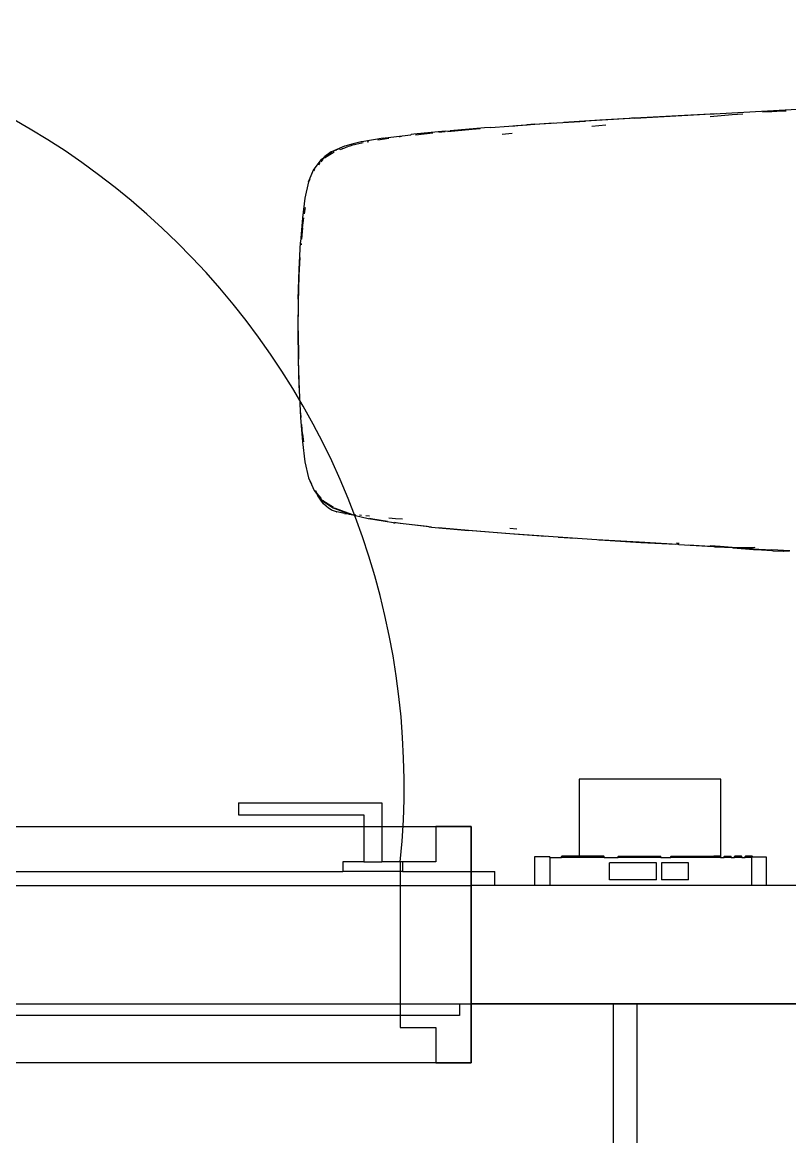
# Model space of a CAD drawing. Header units: millimetres. Extents: x -41292 to 298682, y -22072 to 33155.
# Drawn here: x 37465 to 38114, y 7818 to 8761 of the extents above; entities that cross this region are included whole.
import ezdxf

# ---------------------------------------------------------------- set-up
doc = ezdxf.new("R2010")
doc.units = ezdxf.units.MM
for name, color, linetype in [('벽1', 2, 'Continuous'), ('창호', 4, 'Continuous'), ('틀', 8, 'Continuous')]:
    doc.layers.add(name, color=color, linetype=linetype)

# ---------------------------------------------------------------- blocks, each defined once
blk = doc.blocks.new('AHSISHEUD')
for p, q in [((38610.36, 26328.14), (38675.11, 26331.73)), ((38647.16, 26330.03), (38615.55, 26328.3)), ((38674.29, 26331.42), (38647.16, 26330.03)), ((38674.16, 26329.51), (38692.8, 26331.05)), ((38679.54, 26331.68), (38674.29, 26331.42)), ((38675.11, 26331.73), (38677.69, 26331.87)), ((38677.69, 26331.87), (38803.61, 26338.8)), ((38692.8, 26331.05), (38701.73, 26331.76)), ((38726.28, 26333.55), (38718.58, 26333.02)), ((38735.16, 26333.92), (38726.28, 26333.55)), ((38735.95, 26333.95), (38735.16, 26333.92)), ((38738.43, 26333.87), (38735.95, 26333.95)), ((38488.49, 26320.24), (38483.34, 26319.86)), ((38488.49, 26320.24), (38519.39, 26322.5)), ((38508.14, 26321.37), (38507.16, 26321.29)), ((38508.95, 26321.43), (38508.14, 26321.37)), ((38541.76, 26323.75), (38510.48, 26321.53)), ((38525.31, 26322.9), (38519.39, 26322.5)), ((38525.31, 26322.9), (38568.7, 26325.66)), ((38580.9, 26326.27), (38550.38, 26324.32)), ((38606.61, 26327.92), (38568.7, 26325.66)), ((38585.89, 26322.08), (38574.13, 26321.09)), ((38615.55, 26328.3), (38580.9, 26326.27)), ((38607.66, 26327.98), (38606.61, 26327.92)), ((38610.36, 26328.14), (38607.66, 26327.98)), ((38397.49, 26311.18), (38379.61, 26308.15)), ((38402.26, 26310.87), (38392.92, 26309.49)), ((38397.49, 26311.18), (38399.23, 26311.4)), ((38399.23, 26311.4), (38420.84, 26314.08)), ((38411.81, 26312.28), (38411.18, 26312.19)), ((38413.07, 26312.43), (38411.81, 26312.28)), ((38421.3, 26314.13), (38420.84, 26314.08)), ((38423.51, 26314.4), (38421.3, 26314.13)), ((38449.9, 26317.06), (38423.51, 26314.4)), ((38439.49, 26315.42), (38424.93, 26313.77)), ((38449.99, 26316.41), (38444.79, 26315.93)), ((38449.9, 26317.06), (38454.12, 26317.42)), ((38472.9, 26318.55), (38452.14, 26316.61)), ((38483.34, 26319.86), (38454.12, 26317.42)), ((38479.56, 26319.08), (38472.9, 26318.55)), ((38498.12, 26314.66), (38506.77, 26315.39)), ((38364.76, 26304.28), (38356.39, 26300.68)), ((38356.39, 26300.68), (38358.12, 26301.25)), ((38358.12, 26301.25), (38358.46, 26301.36)), ((38359.35, 26301.53), (38358.46, 26301.36)), ((38361.3, 26301.91), (38360.43, 26301.74)), ((38363.93, 26302.42), (38361.07, 26301.38)), ((38363.93, 26302.42), (38362.69, 26302.18)), ((38368.25, 26303.99), (38363.93, 26302.42)), ((38364.84, 26302.6), (38363.93, 26302.42)), ((38365.19, 26304.41), (38364.76, 26304.28)), ((38372.21, 26306.23), (38365.19, 26304.41)), ((38370.71, 26304.89), (38368.71, 26304.16)), ((38380.75, 26307.11), (38370.71, 26304.89)), ((38378.83, 26307.96), (38372.21, 26306.23)), ((38379.61, 26308.15), (38378.83, 26307.96)), ((38385.41, 26308.13), (38384, 26307.82)), ((38345.05, 26293.12), (38338.81, 26284.81)), ((38346.25, 26292.91), (38344.69, 26291.1)), ((38345.05, 26293.12), (38345.12, 26293.17)), ((38345.12, 26293.17), (38348.17, 26295.42)), ((38346.02, 26292.97), (38347.22, 26294.45)), ((38346.6, 26293.32), (38346.3, 26292.97)), ((38347.15, 26293.67), (38346.6, 26293.32)), ((38348.17, 26295.42), (38347.46, 26294.69)), ((38356.03, 26299.32), (38347.97, 26294.19)), ((38348.27, 26295.51), (38348.17, 26295.42)), ((38348.27, 26295.51), (38353.81, 26299.56)), ((38353.6, 26299.48), (38348.27, 26295.51)), ((38349.33, 26296.59), (38348.27, 26295.51)), ((38349.33, 26296.59), (38351.25, 26298.2)), ((38351.25, 26298.2), (38351.81, 26298.56)), ((38351.81, 26298.56), (38353.83, 26299.83)), ((38353.81, 26299.56), (38353.6, 26299.48)), ((38356.39, 26300.68), (38353.81, 26299.56)), ((38353.83, 26299.83), (38356.39, 26300.68)), ((38334.35, 26274.07), (38338.81, 26284.81)), ((38334.35, 26274.07), (38338.75, 26284.44)), ((38339.32, 26284.83), (38338.69, 26283.44)), ((38338.89, 26284.75), (38338.93, 26284.85)), ((38343.07, 26288.71), (38344.24, 26290.57)), ((38334.44, 26274.09), (38331.26, 26260.5)), ((38334.35, 26274.07), (38331.26, 26260.5)), ((38335.44, 26276.27), (38334.44, 26274.09)), ((38331.26, 26260.5), (38329.18, 26243.69)), ((38330.91, 26246.98), (38331.44, 26250.93)), ((38331.44, 26250.93), (38331.73, 26252.42)), ((38329.18, 26243.69), (38327.56, 26223.21)), ((38329.34, 26235.32), (38328.52, 26225.8)), ((38329.34, 26235.32), (38330.46, 26243.63)), ((38326.4, 26199.98), (38327.56, 26223.21)), ((38328.2, 26222.05), (38328.09, 26220.79)), ((38326.55, 26195.02), (38327.37, 26210.11)), ((38325.71, 26174.92), (38326.4, 26199.98)), ((38325.85, 26171.99), (38326.55, 26195.02)), ((38325.71, 26174.92), (38325.48, 26148.94)), ((38325.61, 26148.13), (38325.85, 26171.99)), ((38325.48, 26148.94), (38325.71, 26122.96)), ((38325.61, 26148.13), (38325.85, 26124.27)), ((38325.71, 26122.96), (38326.4, 26097.89)), ((38326.55, 26101.24), (38325.85, 26124.27)), ((38326.4, 26097.89), (38327.56, 26074.66)), ((38326.73, 26097.89), (38326.55, 26101.24)), ((38328.16, 26074.67), (38327.82, 26078.6)), ((38327.56, 26074.66), (38329.18, 26054.18)), ((38329.34, 26060.94), (38328.66, 26068.84)), ((38329.34, 26060.94), (38330.25, 26054.22)), ((38329.18, 26054.18), (38331.26, 26037.36)), ((38331.26, 26037.36), (38334.41, 26023.78)), ((38331.26, 26037.36), (38334.44, 26023.77)), ((38334.41, 26023.78), (38339.13, 26012.99)), ((38334.44, 26023.77), (38336.89, 26018.37)), ((38339.13, 26012.99), (38341.81, 26009.7)), ((38339.32, 26013.02), (38339.34, 26012.97)), ((38339.34, 26012.97), (38341.38, 26010.6)), ((38340.18, 26013.12), (38340.92, 26011.57)), ((38341.09, 26011.21), (38341.38, 26010.6)), ((38341.38, 26010.6), (38344.77, 26006.65)), ((38341.38, 26010.6), (38341.81, 26009.7)), ((38341.81, 26009.7), (38342.12, 26009.04)), ((38341.81, 26009.7), (38346, 26004.56)), ((38344.78, 26004.79), (38342.12, 26009.04)), ((38347.21, 26001.78), (38344.78, 26004.79)), ((38346, 26004.56), (38355.56, 25998.04)), ((38346.46, 26004.69), (38346.6, 26004.52)), ((38346.6, 26004.52), (38355.55, 25998.81)), ((38349.33, 25999.64), (38347.21, 26001.78)), ((38351.24, 25998.02), (38349.33, 25999.64)), ((38351.81, 25997.66), (38351.24, 25998.02)), ((38353.83, 25996.39), (38351.81, 25997.66)), ((38358.11, 25994.96), (38353.83, 25996.39)), ((38367.85, 25993.21), (38355.56, 25998.04)), ((38356.42, 25998.26), (38356.85, 25997.98)), ((38356.85, 25997.98), (38370.71, 25992.92)), ((38358.11, 25994.96), (38358.46, 25994.85)), ((38364.84, 25993.61), (38358.46, 25994.85)), ((38364.84, 25993.61), (38367.85, 25993.21)), ((38367.85, 25993.21), (38368.71, 25993.1)), ((38368.36, 25993.02), (38367.85, 25993.21)), ((38384.89, 25989.07), (38368.36, 25993.02)), ((38368.91, 25993.08), (38371.06, 25992.8)), ((38370.71, 25992.92), (38371.06, 25992.8)), ((38371.06, 25992.8), (38371.48, 25992.75)), ((38371.51, 25992.74), (38374.48, 25992.35)), ((38379.09, 25991.88), (38377.54, 25992.04)), ((38386.07, 25991.16), (38382.76, 25991.5)), ((38385.17, 25989.01), (38384.89, 25989.07)), ((38406.16, 25985.72), (38385.17, 25989.01)), ((38386.12, 25989.49), (38388.82, 25988.89)), ((38388.82, 25988.89), (38401.19, 25987.04)), ((38407.89, 25989.15), (38402.28, 25989.65)), ((38406.16, 25985.72), (38407.32, 25985.57)), ((38407.07, 25986.17), (38410.06, 25985.72)), ((38436.09, 25982.3), (38407.32, 25985.57)), ((38414.04, 25988.61), (38407.89, 25989.15)), ((38410.77, 25985.61), (38411.81, 25985.46)), ((38411.81, 25985.46), (38434.82, 25982.82)), ((38436.09, 25982.3), (38437.77, 25982.14)), ((38438.11, 25982.11), (38437.77, 25982.14)), ((38438.48, 25982.08), (38438.11, 25982.11)), ((38438.48, 25982.08), (38469.87, 25979.13)), ((38444.28, 25981.81), (38472.9, 25979.1)), ((38510.67, 25980.26), (38504.72, 25980.77)), ((38504.86, 25976.33), (38469.87, 25979.13)), ((38472.9, 25979.1), (38508.14, 25976.23)), ((38541.45, 25973.68), (38504.86, 25976.33)), ((38508.14, 25976.23), (38535.21, 25974.27)), ((38578.2, 25971.3), (38541.45, 25973.68)), ((38545.64, 25973.52), (38560.44, 25972.55)), ((38578.25, 25971.31), (38578.2, 25971.3)), ((38613.87, 25969.14), (38578.25, 25971.31)), ((38579.96, 25971.27), (38580.9, 25971.21)), ((38580.9, 25971.21), (38615.55, 25969.13)), ((38614.02, 25969.14), (38613.87, 25969.14)), ((38647, 25967.22), (38614.02, 25969.14)), ((38615.55, 25969.13), (38645.08, 25967.47)), ((38645.78, 25968.64), (38648.13, 25968.44)), ((38647.61, 25967.19), (38647, 25967.22)), ((38647.61, 25967.19), (38676.65, 25965.54)), ((38656.01, 25966.89), (38674.29, 25965.92)), ((38674.29, 25965.92), (38682.56, 25965.51)), ((38682.56, 25965.51), (38674.32, 25966.2)), ((38677.98, 25965.46), (38676.65, 25965.54)), ((38677.98, 25965.46), (38686.31, 25964.99)), ((38692.8, 25964.64), (38682.56, 25965.51)), ((38682.56, 25965.51), (38695.52, 25964.85)), ((38686.31, 25964.99), (38692.8, 25964.64)), ((38692.8, 25964.64), (38693.8, 25964.56)), ((38693.8, 25964.56), (38710.84, 25963.18)), ((38693.8, 25964.56), (38702.81, 25964.05)), ((38695.52, 25964.85), (38711.57, 25964.83)), ((38702.81, 25964.05), (38704.69, 25963.95)), ((38704.69, 25963.95), (38726.34, 25962.72)), ((38710.84, 25963.18), (38713.51, 25962.99)), ((38711.57, 25964.83), (38712.36, 25964.94)), ((38713.51, 25962.99), (38726.27, 25962.1)), ((38726.27, 25962.1), (38727.6, 25962.04)), ((38741.34, 25961.83), (38726.34, 25962.72)), ((38727.6, 25962.04), (38735.93, 25961.68)), ((38736.57, 25961.69), (38741.34, 25961.83)), ((38741.72, 25961.88), (38741.34, 25961.83)), ((38736.57, 25961.69), (38735.93, 25961.68)), ((38683.27, 25768.67), (38563.27, 25768.67)), ((38563.27, 25768.67), (38563.27, 25703.53)), ((38683.27, 25702.53), (38683.27, 25768.67)), ((38275.11, 25748.67), (38396.36, 25748.67)), ((38275.11, 25748.67), (38275.11, 25738.67)), ((38396.36, 25748.67), (38396.36, 25698.67)), ((38275.11, 25738.67), (38381.21, 25738.67)), ((38381.21, 25738.67), (38381.21, 25698.67)), ((38363.53, 25698.67), (38363.53, 25690.67)), ((38381.21, 25698.67), (38363.53, 25698.67)), ((38381.21, 25698.67), (38396.36, 25698.67)), ((38414.05, 25698.67), (38396.36, 25698.67)), ((38414.05, 25698.67), (38414.05, 25690.67)), ((38525.95, 25703.18), (38538.6, 25703.18)), ((38525.95, 25678.82), (38525.95, 25703.18)), ((38538.6, 25702.53), (38538.6, 25703.18)), ((38538.6, 25702.53), (38548.51, 25702.53)), ((38538.6, 25702.53), (38538.6, 25678.82)), ((38548.81, 25703.53), (38548.51, 25703.23)), ((38548.51, 25702.53), (38548.51, 25703.23)), ((38563.27, 25702.53), (38548.51, 25702.53)), ((38563.27, 25703.53), (38548.81, 25703.53)), ((38584.21, 25703.53), (38563.27, 25703.53)), ((38563.27, 25703.53), (38563.27, 25702.53)), ((38584.51, 25702.53), (38563.27, 25702.53)), ((38584.51, 25703.23), (38584.21, 25703.53)), ((38584.51, 25702.53), (38584.51, 25703.23)), ((38584.51, 25702.53), (38596.51, 25702.53)), ((38628.94, 25697.95), (38588.94, 25697.95)), ((38588.94, 25683.5), (38588.94, 25697.95)), ((38596.81, 25703.53), (38596.51, 25703.23)), ((38596.51, 25702.53), (38596.51, 25703.23)), ((38632.51, 25702.53), (38596.51, 25702.53)), ((38596.81, 25703.53), (38632.21, 25703.53)), ((38628.6, 25697.8), (38628.94, 25697.8)), ((38628.94, 25697.8), (38628.94, 25697.95)), ((38628.94, 25683.5), (38628.94, 25697.8)), ((38632.51, 25703.23), (38632.21, 25703.53)), ((38632.51, 25702.53), (38632.51, 25703.23)), ((38632.51, 25702.53), (38640.94, 25702.53)), ((38655.94, 25697.95), (38632.94, 25697.95)), ((38632.94, 25697.95), (38632.94, 25683.5)), ((38640.94, 25703.23), (38641.24, 25703.53)), ((38640.94, 25702.53), (38640.94, 25703.23)), ((38644.51, 25702.53), (38640.94, 25702.53)), ((38641.24, 25703.53), (38644.81, 25703.53)), ((38644.81, 25703.53), (38644.51, 25703.23)), ((38644.51, 25702.53), (38644.51, 25703.23)), ((38646.94, 25702.53), (38644.51, 25702.53)), ((38644.81, 25703.53), (38646.64, 25703.53)), ((38646.64, 25703.53), (38646.94, 25703.23)), ((38646.64, 25703.53), (38650.24, 25703.53)), ((38646.94, 25702.53), (38646.94, 25703.23)), ((38649.94, 25702.53), (38646.94, 25702.53)), ((38650.24, 25703.53), (38649.94, 25703.23)), ((38649.94, 25702.53), (38649.94, 25703.23)), ((38655.94, 25702.53), (38649.94, 25702.53)), ((38650.24, 25703.53), (38655.64, 25703.53)), ((38655.6, 25697.8), (38655.94, 25697.8)), ((38655.94, 25703.23), (38655.64, 25703.53)), ((38655.64, 25703.53), (38659.24, 25703.53)), ((38655.94, 25702.53), (38655.94, 25703.23)), ((38658.94, 25702.53), (38655.94, 25702.53)), ((38655.94, 25697.8), (38655.94, 25697.95)), ((38655.94, 25683.5), (38655.94, 25697.8)), ((38659.24, 25703.53), (38658.94, 25703.23)), ((38658.94, 25702.53), (38658.94, 25703.23)), ((38664.94, 25702.53), (38658.94, 25702.53)), ((38659.24, 25703.53), (38664.64, 25703.53)), ((38664.94, 25703.23), (38664.64, 25703.53)), ((38664.64, 25703.53), (38668.24, 25703.53)), ((38664.94, 25702.53), (38664.94, 25703.23)), ((38667.94, 25702.53), (38664.94, 25702.53)), ((38668.24, 25703.53), (38667.94, 25703.23)), ((38667.94, 25702.53), (38667.94, 25703.23)), ((38673.94, 25702.53), (38667.94, 25702.53)), ((38668.24, 25703.53), (38673.64, 25703.53)), ((38673.64, 25703.53), (38673.94, 25703.23)), ((38673.64, 25703.53), (38677.24, 25703.53)), ((38673.94, 25702.53), (38673.94, 25703.23)), ((38676.94, 25702.53), (38673.94, 25702.53)), ((38677.24, 25703.53), (38676.94, 25703.23)), ((38676.94, 25702.53), (38676.94, 25703.23)), ((38680.51, 25702.53), (38676.94, 25702.53)), ((38680.21, 25703.53), (38677.24, 25703.53)), ((38680.51, 25703.23), (38680.21, 25703.53)), ((38682.64, 25703.53), (38680.21, 25703.53)), ((38680.51, 25702.53), (38680.51, 25703.23)), ((38682.94, 25702.53), (38680.51, 25702.53)), ((38682.94, 25703.23), (38682.64, 25703.53)), ((38682.94, 25702.53), (38682.94, 25703.23)), ((38682.94, 25702.53), (38683.27, 25702.53)), ((38683.27, 25702.53), (38685.94, 25702.53)), ((38686.24, 25703.53), (38685.94, 25703.23)), ((38685.94, 25702.53), (38685.94, 25703.23)), ((38691.94, 25702.53), (38685.94, 25702.53)), ((38686.24, 25703.53), (38691.64, 25703.53)), ((38691.64, 25703.53), (38691.94, 25703.23)), ((38691.94, 25702.53), (38691.94, 25703.23)), ((38691.94, 25702.53), (38694.94, 25702.53)), ((38694.94, 25703.23), (38695.24, 25703.53)), ((38694.94, 25702.53), (38694.94, 25703.23)), ((38700.94, 25702.53), (38694.94, 25702.53)), ((38700.64, 25703.53), (38695.24, 25703.53)), ((38700.94, 25703.23), (38700.64, 25703.53)), ((38700.94, 25702.53), (38700.94, 25703.23)), ((38700.94, 25702.53), (38703.94, 25702.53)), ((38703.94, 25703.23), (38704.24, 25703.53)), ((38703.94, 25702.53), (38703.94, 25703.23)), ((38709.6, 25702.53), (38703.94, 25702.53)), ((38709.64, 25703.53), (38704.24, 25703.53)), ((38709.94, 25702.84), (38709.6, 25702.84)), ((38709.6, 25702.53), (38709.6, 25702.84)), ((38709.6, 25678.67), (38709.6, 25702.53)), ((38709.94, 25703.23), (38709.64, 25703.53)), ((38709.94, 25702.84), (38709.94, 25703.23)), ((38721.91, 25702.84), (38709.94, 25702.84)), ((38721.91, 25678.67), (38721.91, 25702.84)), ((37642.05, 25690.67), (38363.53, 25690.67)), ((38414.05, 25690.67), (38363.53, 25690.67)), ((38414.05, 25690.67), (38492.05, 25690.67)), ((38492.05, 25678.67), (38492.05, 25690.67)), ((38526.29, 25678.67), (38525.95, 25678.82)), ((38525.95, 25678.82), (38525.95, 25678.67)), ((38526.6, 25678.82), (38525.95, 25678.82)), ((38526.6, 25678.82), (38526.6, 25678.67)), ((38538.6, 25678.82), (38526.6, 25678.82)), ((38538.6, 25678.82), (38538.6, 25678.67)), ((38628.94, 25683.5), (38588.94, 25683.5)), ((38655.94, 25683.5), (38632.94, 25683.5)), ((37672.05, 25678.67), (38472.05, 25678.67)), ((38472.05, 25678.67), (38472.05, 25578.67)), ((38492.05, 25678.67), (38472.05, 25678.67)), ((38525.95, 25678.67), (38492.05, 25678.67)), ((38526.29, 25678.67), (38525.95, 25678.67)), ((38526.6, 25678.67), (38526.29, 25678.67)), ((38538.6, 25678.67), (38526.6, 25678.67)), ((38709.6, 25678.67), (38538.6, 25678.67)), ((38721.91, 25678.67), (38709.6, 25678.67)), ((38922.05, 25678.67), (38721.91, 25678.67)), ((37672.05, 25578.67), (38462.05, 25578.67)), ((38462.05, 25578.67), (38462.05, 25568.67)), ((38462.05, 25578.67), (38472.05, 25578.67)), ((38472.05, 25578.67), (38592.05, 25578.67)), ((38592.05, 25578.67), (38592.05, 24628.67)), ((38592.05, 25578.67), (38612.05, 25578.67)), ((38612.05, 25578.67), (39092.05, 25578.67)), ((38612.05, 25578.67), (38612.05, 24628.67)), ((38462.05, 25568.67), (37672.05, 25568.67))]:
    blk.add_line(p, q)

msp = doc.modelspace()

# ---------------------------------------------------------------- linework, layer by layer
at = {"layer": '벽1'}
for p, q in [((38324.67, 8030.58), (37844.67, 8030.58)), ((38464.67, 8030.58), (37844.67, 8030.58)), ((37844.67, 8030.58), (37844.67, 7930.58)), ((38464.67, 7930.58), (37844.67, 7930.58))]:
    msp.add_line(p, q, dxfattribs=at)
at = {"layer": '창호'}
msp.add_arc((37142.16, 8115.34), 645.77, 354.24437, 93.32764, dxfattribs=at)
at = {"layer": '틀'}
for p, q in [((37044.67, 8080.58), (37844.67, 8080.58)), ((37844.67, 8080.58), (37844.67, 7880.58)), ((37844.67, 7880.58), (37044.67, 7880.58))]:
    msp.add_line(p, q, dxfattribs=at)
msp.add_lwpolyline([(37844.67, 8080.58), (37814.67, 8080.58), (37814.67, 8050.58), (37784.67, 8050.58), (37784.67, 7910.58), (37814.67, 7910.58), (37814.67, 7880.58), (37844.67, 7880.58), (37844.67, 8080.58)], dxfattribs=at)

# ---------------------------------------------------------------- block references
msp.add_blockref('AHSISHEUD', (-627.37, -17648.09))

doc.saveas('drawing.dxf')
